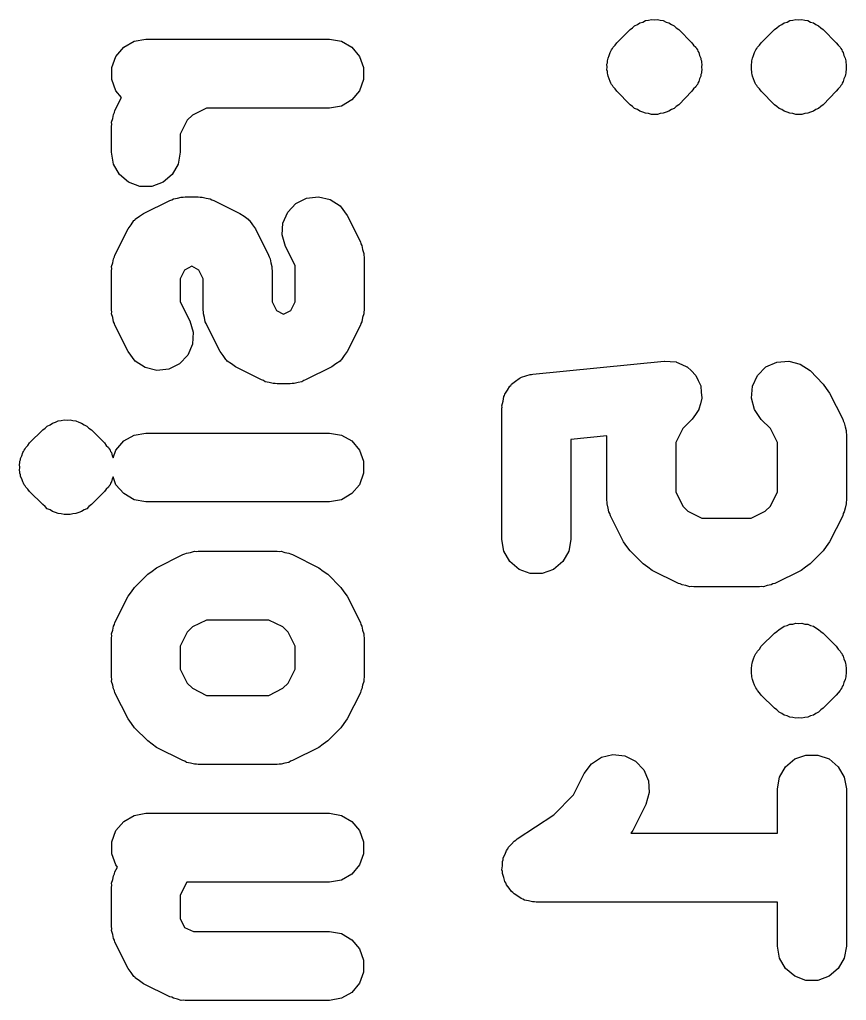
# Model space of a CAD drawing. Extents: x 91.3 to 189.8, y -113.5 to -60.4.
# Drawn here: x 92.832 to 95.232, y -111.564 to -108.717 of the extents above; entities that cross this region are included whole.
import ezdxf

# ---------------------------------------------------------------- set-up
doc = ezdxf.new("R2010")
doc.units = 0
doc.header["$MEASUREMENT"] = 0
doc.layers.add('BLACK', color=7, linetype='CONTINUOUS')

msp = doc.modelspace()

# ---------------------------------------------------------------- linework, layer by layer
at = {"layer": 'Black'}
for p, q in [((94.6253, -108.731), (94.6325, -108.726)), ((94.6325, -108.726), (94.6409, -108.724)), ((94.6409, -108.724), (94.6489, -108.72)), ((94.6489, -108.72), (94.6576, -108.719)), ((94.6576, -108.719), (94.666, -108.717)), ((94.666, -108.717), (94.6748, -108.718)), ((94.6748, -108.718), (94.6835, -108.717)), ((94.6835, -108.717), (94.6919, -108.719)), ((94.6919, -108.719), (94.7006, -108.72)), ((94.7006, -108.72), (94.7086, -108.724)), ((94.7086, -108.724), (94.717, -108.726)), ((94.717, -108.726), (94.7242, -108.731)), ((95.0444, -108.731), (95.0515, -108.726)), ((95.0515, -108.726), (95.06, -108.724)), ((95.06, -108.724), (95.0679, -108.72)), ((95.0679, -108.72), (95.0766, -108.719)), ((95.0766, -108.719), (95.0851, -108.717)), ((95.0851, -108.717), (95.0938, -108.718)), ((95.0938, -108.718), (95.1025, -108.717)), ((95.1025, -108.717), (95.111, -108.719)), ((95.111, -108.719), (95.1197, -108.72)), ((95.1197, -108.72), (95.1276, -108.724)), ((95.1276, -108.724), (95.1361, -108.726)), ((95.1361, -108.726), (95.1432, -108.731)), ((94.566, -108.784), (94.6041, -108.746)), ((94.6041, -108.746), (94.6112, -108.741)), ((94.6112, -108.741), (94.6174, -108.735)), ((94.6174, -108.735), (94.6253, -108.731)), ((94.7242, -108.731), (94.7321, -108.735)), ((94.7321, -108.735), (94.7383, -108.741)), ((94.7383, -108.741), (94.7455, -108.746)), ((94.7455, -108.746), (94.7836, -108.784)), ((94.985, -108.784), (95.0231, -108.746)), ((95.0231, -108.746), (95.0303, -108.741)), ((95.0303, -108.741), (95.0365, -108.735)), ((95.0365, -108.735), (95.0444, -108.731)), ((95.1432, -108.731), (95.1512, -108.735)), ((95.1512, -108.735), (95.1574, -108.741)), ((95.1574, -108.741), (95.1645, -108.746)), ((95.1645, -108.746), (95.2026, -108.784)), ((93.1343, -108.797), (93.1644, -108.78)), ((93.1644, -108.78), (93.1986, -108.774)), ((93.1986, -108.774), (93.7319, -108.774)), ((93.7319, -108.774), (93.7661, -108.78)), ((93.7661, -108.78), (93.7962, -108.797)), ((93.112, -108.824), (93.1343, -108.797)), ((93.7962, -108.797), (93.8185, -108.824)), ((94.5438, -108.821), (94.546, -108.812)), ((94.546, -108.812), (94.5486, -108.809)), ((94.5486, -108.809), (94.5501, -108.805)), ((94.5501, -108.805), (94.5529, -108.801)), ((94.5529, -108.801), (94.5548, -108.797)), ((94.5548, -108.797), (94.5609, -108.791)), ((94.5609, -108.791), (94.566, -108.784)), ((94.7836, -108.784), (94.7886, -108.791)), ((94.7886, -108.791), (94.7948, -108.797)), ((94.7948, -108.797), (94.7966, -108.801)), ((94.7966, -108.801), (94.7995, -108.805)), ((94.7995, -108.805), (94.801, -108.809)), ((94.801, -108.809), (94.8035, -108.812)), ((94.8035, -108.812), (94.8057, -108.821)), ((94.9628, -108.821), (94.9651, -108.812)), ((94.9651, -108.812), (94.9676, -108.809)), ((94.9676, -108.809), (94.9691, -108.805)), ((94.9691, -108.805), (94.9719, -108.801)), ((94.9719, -108.801), (94.9738, -108.797)), ((94.9738, -108.797), (94.98, -108.791)), ((94.98, -108.791), (94.985, -108.784)), ((95.2026, -108.784), (95.2076, -108.791)), ((95.2076, -108.791), (95.2138, -108.797)), ((95.2138, -108.797), (95.2157, -108.801)), ((95.2157, -108.801), (95.2185, -108.805)), ((95.2185, -108.805), (95.22, -108.809)), ((95.22, -108.809), (95.2225, -108.812)), ((95.2225, -108.812), (95.2248, -108.821)), ((93.1001, -108.856), (93.112, -108.824)), ((93.8185, -108.824), (93.8304, -108.856)), ((94.5382, -108.837), (94.5397, -108.833)), ((94.5382, -108.842), (94.5382, -108.837)), ((94.5397, -108.833), (94.5401, -108.829)), ((94.5401, -108.829), (94.5438, -108.821)), ((94.8057, -108.821), (94.8094, -108.829)), ((94.8094, -108.829), (94.8098, -108.833)), ((94.8098, -108.833), (94.8113, -108.837)), ((94.8113, -108.837), (94.8113, -108.842)), ((94.9572, -108.837), (94.9587, -108.833)), ((94.9572, -108.842), (94.9572, -108.837)), ((94.9587, -108.833), (94.9591, -108.829)), ((94.9591, -108.829), (94.9628, -108.821)), ((95.2248, -108.821), (95.2285, -108.829)), ((95.2285, -108.829), (95.2289, -108.833)), ((95.2289, -108.833), (95.2304, -108.837)), ((95.2304, -108.837), (95.2304, -108.842)), ((93.1001, -108.891), (93.1001, -108.856)), ((93.8304, -108.856), (93.8304, -108.891)), ((94.537, -108.846), (94.5382, -108.842)), ((94.5378, -108.855), (94.537, -108.846)), ((94.537, -108.863), (94.5378, -108.855)), ((94.5382, -108.868), (94.537, -108.863)), ((94.5382, -108.872), (94.5382, -108.868)), ((94.8113, -108.842), (94.8125, -108.846)), ((94.8125, -108.863), (94.8113, -108.868)), ((94.8113, -108.868), (94.8113, -108.872)), ((94.8125, -108.846), (94.8117, -108.855)), ((94.8117, -108.855), (94.8125, -108.863)), ((94.9561, -108.846), (94.9572, -108.842)), ((94.9569, -108.855), (94.9561, -108.846)), ((94.9561, -108.863), (94.9569, -108.855)), ((94.9572, -108.868), (94.9561, -108.863)), ((94.9572, -108.872), (94.9572, -108.868)), ((95.2304, -108.842), (95.2315, -108.846)), ((95.2315, -108.863), (95.2304, -108.868)), ((95.2304, -108.868), (95.2304, -108.872)), ((95.2315, -108.846), (95.2308, -108.855)), ((95.2308, -108.855), (95.2315, -108.863)), ((93.112, -108.924), (93.1001, -108.891)), ((93.8304, -108.891), (93.8185, -108.924)), ((94.5397, -108.876), (94.5382, -108.872)), ((94.5401, -108.881), (94.5397, -108.876)), ((94.5438, -108.889), (94.5401, -108.881)), ((94.546, -108.897), (94.5438, -108.889)), ((94.5486, -108.901), (94.546, -108.897)), ((94.8035, -108.897), (94.801, -108.901)), ((94.8057, -108.889), (94.8035, -108.897)), ((94.8094, -108.881), (94.8057, -108.889)), ((94.8098, -108.876), (94.8094, -108.881)), ((94.8113, -108.872), (94.8098, -108.876)), ((94.9587, -108.876), (94.9572, -108.872)), ((94.9591, -108.881), (94.9587, -108.876)), ((94.9628, -108.889), (94.9591, -108.881)), ((94.9651, -108.897), (94.9628, -108.889)), ((94.9676, -108.901), (94.9651, -108.897)), ((95.2225, -108.897), (95.22, -108.901)), ((95.2248, -108.889), (95.2225, -108.897)), ((95.2285, -108.881), (95.2248, -108.889)), ((95.2289, -108.876), (95.2285, -108.881)), ((95.2304, -108.872), (95.2289, -108.876)), ((93.1283, -108.943), (93.112, -108.924)), ((93.8185, -108.924), (93.7962, -108.95)), ((94.5501, -108.905), (94.5486, -108.901)), ((94.5529, -108.908), (94.5501, -108.905)), ((94.5548, -108.912), (94.5529, -108.908)), ((94.5609, -108.918), (94.5548, -108.912)), ((94.566, -108.925), (94.5609, -108.918)), ((94.6041, -108.964), (94.566, -108.925)), ((94.7836, -108.925), (94.7455, -108.964)), ((94.7886, -108.918), (94.7836, -108.925)), ((94.7948, -108.912), (94.7886, -108.918)), ((94.7966, -108.908), (94.7948, -108.912)), ((94.7995, -108.905), (94.7966, -108.908)), ((94.801, -108.901), (94.7995, -108.905)), ((94.9691, -108.905), (94.9676, -108.901)), ((94.9719, -108.908), (94.9691, -108.905)), ((94.9738, -108.912), (94.9719, -108.908)), ((94.98, -108.918), (94.9738, -108.912)), ((94.985, -108.925), (94.98, -108.918)), ((95.0231, -108.964), (94.985, -108.925)), ((95.2026, -108.925), (95.1645, -108.964)), ((95.2076, -108.918), (95.2026, -108.925)), ((95.2138, -108.912), (95.2076, -108.918)), ((95.2157, -108.908), (95.2138, -108.912)), ((95.2185, -108.905), (95.2157, -108.908)), ((95.22, -108.901), (95.2185, -108.905)), ((93.1091, -108.981), (93.1283, -108.943)), ((93.7962, -108.95), (93.7661, -108.968)), ((93.1075, -108.987), (93.1091, -108.981)), ((93.3746, -108.974), (93.334, -108.994)), ((93.7319, -108.974), (93.3746, -108.974)), ((93.7661, -108.968), (93.7319, -108.974)), ((94.6112, -108.969), (94.6041, -108.964)), ((94.6174, -108.975), (94.6112, -108.969)), ((94.6253, -108.978), (94.6174, -108.975)), ((94.6325, -108.983), (94.6253, -108.978)), ((94.6409, -108.986), (94.6325, -108.983)), ((94.717, -108.983), (94.7086, -108.986)), ((94.7242, -108.978), (94.717, -108.983)), ((94.7321, -108.975), (94.7242, -108.978)), ((94.7383, -108.969), (94.7321, -108.975)), ((94.7455, -108.964), (94.7383, -108.969)), ((95.0303, -108.969), (95.0231, -108.964)), ((95.0365, -108.975), (95.0303, -108.969)), ((95.0444, -108.978), (95.0365, -108.975)), ((95.0515, -108.983), (95.0444, -108.978)), ((95.06, -108.986), (95.0515, -108.983)), ((95.1361, -108.983), (95.1276, -108.986)), ((95.1432, -108.978), (95.1361, -108.983)), ((95.1512, -108.975), (95.1432, -108.978)), ((95.1574, -108.969), (95.1512, -108.975)), ((95.1645, -108.964), (95.1574, -108.969)), ((93.0992, -109.015), (93.1026, -109.004)), ((93.1026, -109.004), (93.1046, -108.992)), ((93.1046, -108.992), (93.1075, -108.987)), ((93.3189, -109.009), (93.2986, -109.05)), ((93.334, -108.994), (93.3189, -109.009)), ((94.6489, -108.989), (94.6409, -108.986)), ((94.6576, -108.99), (94.6489, -108.989)), ((94.666, -108.992), (94.6576, -108.99)), ((94.6748, -108.992), (94.666, -108.992)), ((94.6835, -108.992), (94.6748, -108.992)), ((94.6919, -108.99), (94.6835, -108.992)), ((94.7006, -108.989), (94.6919, -108.99)), ((94.7086, -108.986), (94.7006, -108.989)), ((95.0679, -108.989), (95.06, -108.986)), ((95.0766, -108.99), (95.0679, -108.989)), ((95.0851, -108.992), (95.0766, -108.99)), ((95.0938, -108.992), (95.0851, -108.992)), ((95.1025, -108.992), (95.0938, -108.992)), ((95.111, -108.99), (95.1025, -108.992)), ((95.1197, -108.989), (95.111, -108.99)), ((95.1276, -108.986), (95.1197, -108.989)), ((93.0986, -109.026), (93.0996, -109.021)), ((93.0986, -109.102), (93.0986, -109.026)), ((93.0996, -109.021), (93.0992, -109.015)), ((93.2986, -109.05), (93.2986, -109.102)), ((93.1046, -109.137), (93.0986, -109.102)), ((93.2986, -109.102), (93.2925, -109.137)), ((93.122, -109.167), (93.1046, -109.137)), ((93.2925, -109.137), (93.2752, -109.167)), ((93.1486, -109.189), (93.122, -109.167)), ((93.2752, -109.167), (93.2486, -109.189)), ((93.1812, -109.201), (93.1486, -109.189)), ((93.2159, -109.201), (93.1812, -109.201)), ((93.2486, -109.189), (93.2159, -109.201)), ((93.2737, -109.24), (93.2787, -109.237)), ((93.2787, -109.237), (93.2902, -109.235)), ((93.2902, -109.235), (93.3014, -109.232)), ((93.3014, -109.232), (93.3072, -109.232)), ((93.3072, -109.232), (93.3129, -109.231)), ((93.3129, -109.231), (93.351, -109.231)), ((93.351, -109.231), (93.3566, -109.232)), ((93.3566, -109.232), (93.3624, -109.232)), ((93.3624, -109.232), (93.3736, -109.235)), ((93.3736, -109.235), (93.3852, -109.237)), ((93.3852, -109.237), (93.3901, -109.24)), ((93.6342, -109.251), (93.6653, -109.235)), ((93.6653, -109.235), (93.6998, -109.231)), ((93.6998, -109.231), (93.7336, -109.239)), ((93.7336, -109.239), (93.7626, -109.258)), ((93.1919, -109.28), (93.2681, -109.242)), ((93.2681, -109.242), (93.2737, -109.24)), ((93.3901, -109.24), (93.3957, -109.242)), ((93.3957, -109.242), (93.4719, -109.28)), ((93.6104, -109.276), (93.6342, -109.251)), ((93.7626, -109.258), (93.7833, -109.286)), ((93.1663, -109.299), (93.1679, -109.296)), ((93.1679, -109.296), (93.1802, -109.288)), ((93.1802, -109.288), (93.1919, -109.28)), ((93.4719, -109.28), (93.4837, -109.288)), ((93.4837, -109.288), (93.4959, -109.296)), ((93.4959, -109.296), (93.4975, -109.299)), ((93.5965, -109.308), (93.6104, -109.276)), ((93.7833, -109.286), (93.8213, -109.362)), ((93.1091, -109.401), (93.1472, -109.324)), ((93.1472, -109.324), (93.156, -109.313)), ((93.156, -109.313), (93.1641, -109.3)), ((93.1641, -109.3), (93.1663, -109.299)), ((93.4975, -109.299), (93.4998, -109.3)), ((93.4998, -109.3), (93.5078, -109.313)), ((93.5078, -109.313), (93.5166, -109.324)), ((93.5166, -109.324), (93.5547, -109.401)), ((93.5945, -109.342), (93.5965, -109.308)), ((93.6044, -109.376), (93.5945, -109.342)), ((93.6319, -109.431), (93.6044, -109.376)), ((93.8213, -109.362), (93.823, -109.368)), ((93.823, -109.368), (93.8259, -109.373)), ((93.8259, -109.373), (93.8279, -109.384)), ((93.1046, -109.411), (93.1075, -109.406)), ((93.1075, -109.406), (93.1091, -109.401)), ((93.5547, -109.401), (93.5563, -109.406)), ((93.5563, -109.406), (93.5592, -109.411)), ((93.8279, -109.384), (93.8312, -109.396)), ((93.8312, -109.396), (93.8309, -109.401)), ((93.8309, -109.401), (93.8319, -109.407)), ((93.8319, -109.407), (93.8319, -109.56)), ((93.0992, -109.434), (93.1026, -109.423)), ((93.0996, -109.44), (93.0992, -109.434)), ((93.1026, -109.423), (93.1046, -109.411)), ((93.3319, -109.433), (93.3112, -109.444)), ((93.3526, -109.444), (93.3319, -109.433)), ((93.5592, -109.411), (93.5612, -109.423)), ((93.5612, -109.423), (93.5646, -109.434)), ((93.5646, -109.434), (93.5642, -109.44)), ((93.6319, -109.536), (93.6319, -109.431)), ((93.0986, -109.445), (93.0996, -109.44)), ((93.0986, -109.56), (93.0986, -109.445)), ((93.3112, -109.444), (93.2986, -109.469)), ((93.3652, -109.469), (93.3526, -109.444)), ((93.5642, -109.44), (93.5652, -109.445)), ((93.5652, -109.445), (93.5652, -109.536)), ((93.2986, -109.469), (93.2986, -109.536)), ((93.3652, -109.56), (93.3652, -109.469)), ((93.2986, -109.536), (93.3261, -109.591)), ((93.5652, -109.536), (93.5779, -109.561)), ((93.6193, -109.561), (93.6319, -109.536)), ((93.0996, -109.565), (93.0986, -109.56)), ((93.0992, -109.571), (93.0996, -109.565)), ((93.1026, -109.582), (93.0992, -109.571)), ((93.3662, -109.565), (93.3652, -109.56)), ((93.3659, -109.571), (93.3662, -109.565)), ((93.3692, -109.582), (93.3659, -109.571)), ((93.5779, -109.561), (93.5986, -109.572)), ((93.5986, -109.572), (93.6193, -109.561)), ((93.8312, -109.571), (93.8279, -109.582)), ((93.8319, -109.56), (93.8309, -109.565)), ((93.8309, -109.565), (93.8312, -109.571)), ((93.1046, -109.594), (93.1026, -109.582)), ((93.1075, -109.599), (93.1046, -109.594)), ((93.1091, -109.604), (93.1075, -109.599)), ((93.1472, -109.68), (93.1091, -109.604)), ((93.3261, -109.591), (93.336, -109.624)), ((93.3713, -109.594), (93.3692, -109.582)), ((93.3742, -109.599), (93.3713, -109.594)), ((93.3758, -109.604), (93.3742, -109.599)), ((93.4139, -109.68), (93.3758, -109.604)), ((93.8213, -109.604), (93.7833, -109.68)), ((93.823, -109.599), (93.8213, -109.604)), ((93.8259, -109.594), (93.823, -109.599)), ((93.8279, -109.582), (93.8259, -109.594)), ((93.336, -109.624), (93.3339, -109.659)), ((93.3339, -109.659), (93.3201, -109.691)), ((93.1679, -109.708), (93.1472, -109.68)), ((93.3201, -109.691), (93.2962, -109.716)), ((93.4226, -109.692), (93.4139, -109.68)), ((93.4307, -109.704), (93.4226, -109.692)), ((93.7745, -109.692), (93.7664, -109.704)), ((93.7833, -109.68), (93.7745, -109.692)), ((93.1969, -109.727), (93.1679, -109.708)), ((93.2962, -109.716), (93.2652, -109.732)), ((93.4329, -109.706), (93.4307, -109.704)), ((93.4346, -109.708), (93.4329, -109.706)), ((93.4468, -109.716), (93.4346, -109.708)), ((93.4586, -109.725), (93.4468, -109.716)), ((93.7503, -109.716), (93.7385, -109.725)), ((93.7626, -109.708), (93.7503, -109.716)), ((93.7642, -109.706), (93.7626, -109.708)), ((93.7664, -109.704), (93.7642, -109.706)), ((94.322, -109.746), (94.7029, -109.708)), ((94.7029, -109.708), (94.7035, -109.708)), ((94.7035, -109.708), (94.7041, -109.708)), ((94.7041, -109.708), (94.7208, -109.709)), ((94.7208, -109.709), (94.7375, -109.71)), ((94.7375, -109.71), (94.7381, -109.71)), ((94.7381, -109.71), (94.7387, -109.711)), ((94.7387, -109.711), (94.7539, -109.718)), ((94.7539, -109.718), (94.7692, -109.725)), ((94.9984, -109.725), (95.0298, -109.711)), ((95.0298, -109.711), (95.0644, -109.708)), ((95.0644, -109.708), (95.098, -109.717)), ((95.098, -109.717), (95.1264, -109.736)), ((93.2307, -109.736), (93.1969, -109.727)), ((93.2652, -109.732), (93.2307, -109.736)), ((93.5348, -109.763), (93.4586, -109.725)), ((93.7385, -109.725), (93.6623, -109.763)), ((94.2885, -109.755), (94.3017, -109.751)), ((94.3017, -109.751), (94.3145, -109.747)), ((94.3145, -109.747), (94.3183, -109.747)), ((94.3183, -109.747), (94.322, -109.746)), ((94.7692, -109.725), (94.7696, -109.725)), ((94.7696, -109.725), (94.7702, -109.725)), ((94.7702, -109.725), (94.782, -109.737)), ((94.782, -109.737), (94.7941, -109.749)), ((94.7941, -109.749), (94.7943, -109.749)), ((94.7943, -109.749), (94.7948, -109.75)), ((94.7948, -109.75), (94.8018, -109.765)), ((94.9591, -109.781), (94.9738, -109.75)), ((94.9738, -109.75), (94.9984, -109.725)), ((95.1264, -109.736), (95.1645, -109.775)), ((93.5403, -109.765), (93.5348, -109.763)), ((93.5453, -109.768), (93.5403, -109.765)), ((93.5569, -109.77), (93.5453, -109.768)), ((93.5681, -109.773), (93.5569, -109.77)), ((93.5738, -109.773), (93.5681, -109.773)), ((93.5795, -109.774), (93.5738, -109.773)), ((93.6176, -109.774), (93.5795, -109.774)), ((93.6233, -109.773), (93.6176, -109.774)), ((93.6291, -109.773), (93.6233, -109.773)), ((93.6403, -109.77), (93.6291, -109.773)), ((93.6518, -109.768), (93.6403, -109.77)), ((93.6568, -109.765), (93.6518, -109.768)), ((93.6623, -109.763), (93.6568, -109.765)), ((94.2553, -109.781), (94.2582, -109.779)), ((94.2582, -109.779), (94.2603, -109.775)), ((94.2603, -109.775), (94.2714, -109.767)), ((94.2714, -109.767), (94.2819, -109.759)), ((94.2819, -109.759), (94.2855, -109.757)), ((94.2855, -109.757), (94.2885, -109.755)), ((94.8018, -109.765), (94.8091, -109.78)), ((94.8091, -109.78), (94.8092, -109.781)), ((95.1645, -109.775), (95.1737, -109.788)), ((94.2379, -109.811), (94.2398, -109.808)), ((94.2398, -109.808), (94.2408, -109.804)), ((94.2408, -109.804), (94.2485, -109.793)), ((94.2485, -109.793), (94.2553, -109.781)), ((94.8092, -109.781), (94.8094, -109.781)), ((94.8094, -109.781), (94.8109, -109.798)), ((94.8109, -109.798), (94.8126, -109.815)), ((94.9561, -109.816), (94.9591, -109.781)), ((95.1737, -109.788), (95.1833, -109.801)), ((95.1833, -109.801), (95.2213, -109.877)), ((94.2322, -109.838), (94.2356, -109.825)), ((94.2356, -109.825), (94.2379, -109.811)), ((94.8082, -109.832), (94.804, -109.848)), ((94.8125, -109.816), (94.8082, -109.832)), ((94.8126, -109.815), (94.8124, -109.815)), ((94.8124, -109.815), (94.8125, -109.816)), ((94.9651, -109.849), (94.9561, -109.816)), ((94.2319, -109.845), (94.2326, -109.842)), ((94.2319, -110.226), (94.2319, -109.845)), ((94.2326, -109.842), (94.2322, -109.838)), ((94.7939, -109.863), (94.7844, -109.877)), ((94.8035, -109.849), (94.7939, -109.863)), ((94.8036, -109.849), (94.8035, -109.849)), ((94.804, -109.848), (94.8036, -109.849)), ((94.985, -109.878), (94.9651, -109.849)), ((92.9126, -109.897), (92.9206, -109.893)), ((92.9206, -109.893), (92.9277, -109.888)), ((92.9277, -109.888), (92.9362, -109.886)), ((92.9362, -109.886), (92.9441, -109.882)), ((92.9441, -109.882), (92.9528, -109.881)), ((92.9528, -109.881), (92.9613, -109.879)), ((92.9613, -109.879), (92.97, -109.88)), ((92.97, -109.88), (92.9787, -109.879)), ((92.9787, -109.879), (92.9872, -109.881)), ((92.9872, -109.881), (92.9959, -109.882)), ((92.9959, -109.882), (93.0038, -109.886)), ((93.0038, -109.886), (93.0123, -109.888)), ((93.0123, -109.888), (93.0194, -109.893)), ((93.0194, -109.893), (93.0274, -109.897)), ((94.7836, -109.878), (94.7569, -109.904)), ((94.7839, -109.877), (94.7836, -109.878)), ((94.7844, -109.877), (94.7839, -109.877)), ((95.0116, -109.904), (94.985, -109.878)), ((95.2213, -109.877), (95.223, -109.882)), ((95.223, -109.882), (95.2259, -109.887)), ((95.2259, -109.887), (95.2279, -109.899)), ((92.8612, -109.946), (92.8993, -109.908)), ((92.8993, -109.908), (92.9065, -109.903)), ((92.9065, -109.903), (92.9126, -109.897)), ((93.0274, -109.897), (93.0335, -109.903)), ((93.0335, -109.903), (93.0407, -109.908)), ((93.0407, -109.908), (93.0788, -109.946)), ((93.1644, -109.923), (93.1986, -109.917)), ((93.1986, -109.917), (93.7319, -109.917)), ((93.7319, -109.917), (93.7661, -109.923)), ((94.7569, -109.904), (94.7367, -109.945)), ((95.0319, -109.945), (95.0116, -109.904)), ((95.2279, -109.899), (95.2312, -109.91)), ((95.2312, -109.91), (95.2309, -109.916)), ((95.2309, -109.916), (95.2319, -109.921)), ((95.2319, -109.921), (95.2319, -110.112)), ((92.8562, -109.953), (92.8612, -109.946)), ((93.0788, -109.946), (93.0838, -109.953)), ((93.112, -109.967), (93.1343, -109.94)), ((93.1343, -109.94), (93.1644, -109.923)), ((93.7661, -109.923), (93.7962, -109.94)), ((93.7962, -109.94), (93.8185, -109.967)), ((94.5367, -109.925), (94.4319, -109.936)), ((94.4319, -109.936), (94.4319, -110.226)), ((94.5367, -110.112), (94.5367, -109.925)), ((94.7367, -109.945), (94.7367, -110.088)), ((95.0319, -110.088), (95.0319, -109.945)), ((92.839, -109.983), (92.8413, -109.974)), ((92.8413, -109.974), (92.8438, -109.971)), ((92.8438, -109.971), (92.8453, -109.967)), ((92.8453, -109.967), (92.8481, -109.963)), ((92.8481, -109.963), (92.85, -109.959)), ((92.85, -109.959), (92.8562, -109.953)), ((93.0838, -109.953), (93.09, -109.959)), ((93.09, -109.959), (93.0919, -109.963)), ((93.0919, -109.963), (93.0947, -109.967)), ((93.0947, -109.967), (93.0962, -109.971)), ((93.0962, -109.971), (93.0987, -109.974)), ((93.0987, -109.974), (93.101, -109.983)), ((93.1038, -109.989), (93.112, -109.967)), ((93.8185, -109.967), (93.8304, -109.999)), ((92.8323, -110.008), (92.8334, -110.004)), ((92.833, -110.017), (92.8323, -110.008)), ((92.8334, -109.999), (92.8349, -109.995)), ((92.8334, -110.004), (92.8334, -109.999)), ((92.8349, -109.995), (92.8353, -109.991)), ((92.8353, -109.991), (92.839, -109.983)), ((93.101, -109.983), (93.1038, -109.989)), ((93.8304, -109.999), (93.8304, -110.034)), ((92.8323, -110.025), (92.833, -110.017)), ((92.8334, -110.03), (92.8323, -110.025)), ((92.8334, -110.034), (92.8334, -110.03)), ((92.8349, -110.038), (92.8334, -110.034)), ((93.8304, -110.034), (93.8185, -110.067)), ((92.8353, -110.043), (92.8349, -110.038)), ((92.839, -110.05), (92.8353, -110.043)), ((92.8413, -110.059), (92.839, -110.05)), ((92.8438, -110.063), (92.8413, -110.059)), ((92.8453, -110.067), (92.8438, -110.063)), ((93.0962, -110.063), (93.0947, -110.067)), ((93.0987, -110.059), (93.0962, -110.063)), ((93.101, -110.05), (93.0987, -110.059)), ((93.1038, -110.044), (93.101, -110.05)), ((93.112, -110.067), (93.1038, -110.044)), ((92.8481, -110.07), (92.8453, -110.067)), ((92.85, -110.074), (92.8481, -110.07)), ((92.8562, -110.08), (92.85, -110.074)), ((92.8612, -110.087), (92.8562, -110.08)), ((92.8993, -110.125), (92.8612, -110.087)), ((93.0788, -110.087), (93.0407, -110.125)), ((93.0838, -110.08), (93.0788, -110.087)), ((93.09, -110.074), (93.0838, -110.08)), ((93.0919, -110.07), (93.09, -110.074)), ((93.0947, -110.067), (93.0919, -110.07)), ((93.1343, -110.093), (93.112, -110.067)), ((93.1644, -110.111), (93.1343, -110.093)), ((93.7962, -110.093), (93.7661, -110.111)), ((93.8185, -110.067), (93.7962, -110.093)), ((94.7367, -110.088), (94.7569, -110.129)), ((95.0116, -110.129), (95.0319, -110.088)), ((93.1986, -110.117), (93.1644, -110.111)), ((93.7319, -110.117), (93.1986, -110.117)), ((93.7661, -110.111), (93.7319, -110.117)), ((94.5377, -110.118), (94.5367, -110.112)), ((94.5373, -110.123), (94.5377, -110.118)), ((95.2319, -110.112), (95.2309, -110.118)), ((95.2309, -110.118), (95.2312, -110.123)), ((92.9065, -110.13), (92.8993, -110.125)), ((92.9126, -110.137), (92.9065, -110.13)), ((92.9206, -110.14), (92.9126, -110.137)), ((92.9277, -110.145), (92.9206, -110.14)), ((92.9362, -110.148), (92.9277, -110.145)), ((92.9441, -110.151), (92.9362, -110.148)), ((93.0038, -110.148), (92.9959, -110.151)), ((93.0123, -110.145), (93.0038, -110.148)), ((93.0194, -110.14), (93.0123, -110.145)), ((93.0274, -110.137), (93.0194, -110.14)), ((93.0335, -110.13), (93.0274, -110.137)), ((93.0407, -110.125), (93.0335, -110.13)), ((94.5407, -110.135), (94.5373, -110.123)), ((94.5427, -110.146), (94.5407, -110.135)), ((94.5456, -110.151), (94.5427, -110.146)), ((94.7569, -110.129), (94.7721, -110.144)), ((94.7721, -110.144), (94.8127, -110.164)), ((94.9559, -110.164), (94.9965, -110.144)), ((94.9965, -110.144), (95.0116, -110.129)), ((95.2259, -110.146), (95.223, -110.151)), ((95.2279, -110.135), (95.2259, -110.146)), ((95.2312, -110.123), (95.2279, -110.135)), ((92.9528, -110.152), (92.9441, -110.151)), ((92.9613, -110.154), (92.9528, -110.152)), ((92.97, -110.154), (92.9613, -110.154)), ((92.9787, -110.154), (92.97, -110.154)), ((92.9872, -110.152), (92.9787, -110.154)), ((92.9959, -110.151), (92.9872, -110.152)), ((94.5472, -110.157), (94.5456, -110.151)), ((94.5853, -110.233), (94.5472, -110.157)), ((94.8127, -110.164), (94.9559, -110.164)), ((95.2213, -110.157), (95.1833, -110.233)), ((95.223, -110.151), (95.2213, -110.157)), ((94.2379, -110.26), (94.2319, -110.226)), ((94.4319, -110.226), (94.4259, -110.26)), ((94.5949, -110.246), (94.5853, -110.233)), ((95.1833, -110.233), (95.1737, -110.246)), ((93.3167, -110.266), (93.3283, -110.264)), ((93.3283, -110.264), (93.3395, -110.26)), ((93.3395, -110.26), (93.3453, -110.261)), ((93.3453, -110.261), (93.351, -110.26)), ((93.351, -110.26), (93.5795, -110.26)), ((93.5795, -110.26), (93.5852, -110.261)), ((93.5852, -110.261), (93.591, -110.26)), ((93.591, -110.26), (93.6022, -110.264)), ((93.6022, -110.264), (93.6137, -110.266)), ((94.2553, -110.29), (94.2379, -110.26)), ((94.4259, -110.26), (94.4085, -110.29)), ((94.6041, -110.259), (94.5949, -110.246)), ((94.6421, -110.297), (94.6041, -110.259)), ((95.1645, -110.259), (95.1264, -110.297)), ((95.1737, -110.246), (95.1645, -110.259)), ((93.23, -110.308), (93.3062, -110.27)), ((93.3062, -110.27), (93.3118, -110.268)), ((93.3118, -110.268), (93.3167, -110.266)), ((93.6137, -110.266), (93.6187, -110.268)), ((93.6187, -110.268), (93.6242, -110.27)), ((93.6242, -110.27), (93.7004, -110.308)), ((94.2819, -110.313), (94.2553, -110.29)), ((94.4085, -110.29), (94.3819, -110.313)), ((93.2041, -110.327), (93.2172, -110.318)), ((93.2172, -110.318), (93.23, -110.308)), ((93.7004, -110.308), (93.7133, -110.318)), ((93.7133, -110.318), (93.7264, -110.327)), ((94.3145, -110.325), (94.2819, -110.313)), ((94.3819, -110.313), (94.3493, -110.325)), ((94.6553, -110.306), (94.6421, -110.297)), ((94.6681, -110.316), (94.6553, -110.306)), ((94.7443, -110.354), (94.6681, -110.316)), ((95.1004, -110.316), (95.0242, -110.354)), ((95.1133, -110.306), (95.1004, -110.316)), ((95.1264, -110.297), (95.1133, -110.306)), ((93.166, -110.365), (93.2041, -110.327)), ((93.7264, -110.327), (93.7645, -110.365)), ((94.3493, -110.325), (94.3145, -110.325)), ((93.1472, -110.391), (93.1568, -110.378)), ((93.1568, -110.378), (93.166, -110.365)), ((93.7645, -110.365), (93.7737, -110.378)), ((93.7737, -110.378), (93.7833, -110.391)), ((94.7499, -110.355), (94.7443, -110.354)), ((94.7548, -110.358), (94.7499, -110.355)), ((94.7664, -110.36), (94.7548, -110.358)), ((94.7776, -110.364), (94.7664, -110.36)), ((94.7834, -110.363), (94.7776, -110.364)), ((94.789, -110.364), (94.7834, -110.363)), ((94.9795, -110.364), (94.789, -110.364)), ((94.9852, -110.363), (94.9795, -110.364)), ((94.991, -110.364), (94.9852, -110.363)), ((95.0022, -110.36), (94.991, -110.364)), ((95.0137, -110.358), (95.0022, -110.36)), ((95.0187, -110.355), (95.0137, -110.358)), ((95.0242, -110.354), (95.0187, -110.355)), ((93.1091, -110.467), (93.1472, -110.391)), ((93.7833, -110.391), (93.8213, -110.467)), ((93.3746, -110.46), (93.334, -110.48)), ((93.5559, -110.46), (93.3746, -110.46)), ((93.5965, -110.48), (93.5559, -110.46)), ((93.0992, -110.5), (93.1026, -110.489)), ((93.1026, -110.489), (93.1046, -110.478)), ((93.1046, -110.478), (93.1075, -110.473)), ((93.1075, -110.473), (93.1091, -110.467)), ((93.334, -110.48), (93.3189, -110.495)), ((93.6116, -110.495), (93.5965, -110.48)), ((93.8213, -110.467), (93.823, -110.473)), ((93.823, -110.473), (93.8259, -110.478)), ((93.8259, -110.478), (93.8279, -110.489)), ((93.8279, -110.489), (93.8312, -110.5)), ((95.0303, -110.493), (95.0365, -110.487)), ((95.0365, -110.487), (95.0444, -110.483)), ((95.0444, -110.483), (95.0515, -110.478)), ((95.0515, -110.478), (95.06, -110.476)), ((95.06, -110.476), (95.0679, -110.472)), ((95.0679, -110.472), (95.0766, -110.472)), ((95.0766, -110.472), (95.0851, -110.469)), ((95.0851, -110.469), (95.0938, -110.47)), ((95.0938, -110.47), (95.1025, -110.469)), ((95.1025, -110.469), (95.111, -110.472)), ((95.111, -110.472), (95.1197, -110.472)), ((95.1197, -110.472), (95.1276, -110.476)), ((95.1276, -110.476), (95.1361, -110.478)), ((95.1361, -110.478), (95.1432, -110.483)), ((95.1432, -110.483), (95.1512, -110.487)), ((95.1512, -110.487), (95.1574, -110.493)), ((93.0986, -110.512), (93.0996, -110.506)), ((93.0986, -110.626), (93.0986, -110.512)), ((93.0996, -110.506), (93.0992, -110.5)), ((93.3189, -110.495), (93.2986, -110.536)), ((93.6319, -110.536), (93.6116, -110.495)), ((93.8312, -110.5), (93.8309, -110.506)), ((93.8309, -110.506), (93.8319, -110.512)), ((93.8319, -110.512), (93.8319, -110.626)), ((94.985, -110.536), (95.0231, -110.498)), ((95.0231, -110.498), (95.0303, -110.493)), ((95.1574, -110.493), (95.1645, -110.498)), ((95.1645, -110.498), (95.2026, -110.536)), ((93.2986, -110.536), (93.2986, -110.603)), ((93.6319, -110.603), (93.6319, -110.536)), ((94.9738, -110.55), (94.98, -110.544)), ((94.98, -110.544), (94.985, -110.536)), ((95.2026, -110.536), (95.2076, -110.544)), ((95.2076, -110.544), (95.2138, -110.55)), ((94.9591, -110.581), (94.9628, -110.573)), ((94.9628, -110.573), (94.9651, -110.565)), ((94.9651, -110.565), (94.9676, -110.561)), ((94.9676, -110.561), (94.9691, -110.557)), ((94.9691, -110.557), (94.9719, -110.554)), ((94.9719, -110.554), (94.9738, -110.55)), ((95.2138, -110.55), (95.2157, -110.554)), ((95.2157, -110.554), (95.2185, -110.557)), ((95.2185, -110.557), (95.22, -110.561)), ((95.22, -110.561), (95.2225, -110.565)), ((95.2225, -110.565), (95.2248, -110.573)), ((95.2248, -110.573), (95.2285, -110.581)), ((93.2986, -110.603), (93.3189, -110.643)), ((93.6116, -110.643), (93.6319, -110.603)), ((94.9561, -110.598), (94.9572, -110.594)), ((94.9569, -110.607), (94.9561, -110.598)), ((94.9572, -110.59), (94.9587, -110.586)), ((94.9572, -110.594), (94.9572, -110.59)), ((94.9587, -110.586), (94.9591, -110.581)), ((95.2285, -110.581), (95.2289, -110.586)), ((95.2289, -110.586), (95.2304, -110.59)), ((95.2304, -110.59), (95.2304, -110.594)), ((95.2304, -110.594), (95.2315, -110.598)), ((95.2315, -110.598), (95.2308, -110.607)), ((93.0996, -110.632), (93.0986, -110.626)), ((93.0992, -110.638), (93.0996, -110.632)), ((93.8319, -110.626), (93.8309, -110.632)), ((93.8309, -110.632), (93.8312, -110.638)), ((94.9561, -110.616), (94.9569, -110.607)), ((94.9572, -110.62), (94.9561, -110.616)), ((94.9572, -110.625), (94.9572, -110.62)), ((94.9587, -110.629), (94.9572, -110.625)), ((94.9591, -110.633), (94.9587, -110.629)), ((94.9628, -110.641), (94.9591, -110.633)), ((95.2285, -110.633), (95.2248, -110.641)), ((95.2289, -110.629), (95.2285, -110.633)), ((95.2304, -110.625), (95.2289, -110.629)), ((95.2315, -110.616), (95.2304, -110.62)), ((95.2304, -110.62), (95.2304, -110.625)), ((95.2308, -110.607), (95.2315, -110.616)), ((93.1026, -110.649), (93.0992, -110.638)), ((93.1046, -110.66), (93.1026, -110.649)), ((93.1075, -110.665), (93.1046, -110.66)), ((93.3189, -110.643), (93.334, -110.658)), ((93.334, -110.658), (93.3746, -110.679)), ((93.5559, -110.679), (93.5965, -110.658)), ((93.5965, -110.658), (93.6116, -110.643)), ((93.8259, -110.66), (93.823, -110.665)), ((93.8279, -110.649), (93.8259, -110.66)), ((93.8312, -110.638), (93.8279, -110.649)), ((94.9651, -110.649), (94.9628, -110.641)), ((94.9676, -110.653), (94.9651, -110.649)), ((94.9691, -110.657), (94.9676, -110.653)), ((94.9719, -110.661), (94.9691, -110.657)), ((94.9738, -110.664), (94.9719, -110.661)), ((95.2157, -110.661), (95.2138, -110.664)), ((95.2185, -110.657), (95.2157, -110.661)), ((95.22, -110.653), (95.2185, -110.657)), ((95.2225, -110.649), (95.22, -110.653)), ((95.2248, -110.641), (95.2225, -110.649)), ((93.1091, -110.671), (93.1075, -110.665)), ((93.1472, -110.747), (93.1091, -110.671)), ((93.3746, -110.679), (93.5559, -110.679)), ((93.8213, -110.671), (93.7833, -110.747)), ((93.823, -110.665), (93.8213, -110.671)), ((94.98, -110.671), (94.9738, -110.664)), ((94.985, -110.678), (94.98, -110.671)), ((95.0231, -110.716), (94.985, -110.678)), ((95.2026, -110.678), (95.1645, -110.716)), ((95.2076, -110.671), (95.2026, -110.678)), ((95.2138, -110.664), (95.2076, -110.671)), ((95.0303, -110.721), (95.0231, -110.716)), ((95.1645, -110.716), (95.1574, -110.721)), ((93.1568, -110.76), (93.1472, -110.747)), ((93.7833, -110.747), (93.7737, -110.76)), ((95.0365, -110.727), (95.0303, -110.721)), ((95.0444, -110.731), (95.0365, -110.727)), ((95.0515, -110.736), (95.0444, -110.731)), ((95.06, -110.738), (95.0515, -110.736)), ((95.0679, -110.742), (95.06, -110.738)), ((95.0766, -110.743), (95.0679, -110.742)), ((95.0851, -110.745), (95.0766, -110.743)), ((95.0938, -110.744), (95.0851, -110.745)), ((95.1025, -110.745), (95.0938, -110.744)), ((95.111, -110.743), (95.1025, -110.745)), ((95.1197, -110.742), (95.111, -110.743)), ((95.1276, -110.738), (95.1197, -110.742)), ((95.1361, -110.736), (95.1276, -110.738)), ((95.1432, -110.731), (95.1361, -110.736)), ((95.1512, -110.727), (95.1432, -110.731)), ((95.1574, -110.721), (95.1512, -110.727)), ((93.166, -110.773), (93.1568, -110.76)), ((93.2041, -110.811), (93.166, -110.773)), ((93.7645, -110.773), (93.7264, -110.811)), ((93.7737, -110.76), (93.7645, -110.773)), ((93.2172, -110.82), (93.2041, -110.811)), ((93.23, -110.83), (93.2172, -110.82)), ((93.3062, -110.868), (93.23, -110.83)), ((93.7004, -110.83), (93.6242, -110.868)), ((93.7133, -110.82), (93.7004, -110.83)), ((93.7264, -110.811), (93.7133, -110.82)), ((94.4917, -110.877), (94.5207, -110.858)), ((94.5207, -110.858), (94.5545, -110.85)), ((94.5545, -110.85), (94.589, -110.854)), ((94.589, -110.854), (94.62, -110.87)), ((95.0819, -110.863), (95.1145, -110.852)), ((95.1145, -110.852), (95.1493, -110.852)), ((95.1493, -110.852), (95.1819, -110.863)), ((93.3118, -110.87), (93.3062, -110.868)), ((93.3167, -110.873), (93.3118, -110.87)), ((93.3283, -110.875), (93.3167, -110.873)), ((93.3395, -110.878), (93.3283, -110.875)), ((93.3453, -110.878), (93.3395, -110.878)), ((93.351, -110.879), (93.3453, -110.878)), ((93.5795, -110.879), (93.351, -110.879)), ((93.5852, -110.878), (93.5795, -110.879)), ((93.591, -110.878), (93.5852, -110.878)), ((93.6022, -110.875), (93.591, -110.878)), ((93.6137, -110.873), (93.6022, -110.875)), ((93.6187, -110.87), (93.6137, -110.873)), ((93.6242, -110.868), (93.6187, -110.87)), ((94.471, -110.905), (94.4917, -110.877)), ((94.62, -110.87), (94.6439, -110.895)), ((95.0379, -110.916), (95.0553, -110.886)), ((95.0553, -110.886), (95.0819, -110.863)), ((95.1819, -110.863), (95.2085, -110.886)), ((95.2085, -110.886), (95.2259, -110.916)), ((94.4402, -110.967), (94.471, -110.905)), ((94.6439, -110.895), (94.6577, -110.927)), ((95.0319, -110.95), (95.0379, -110.916)), ((95.2259, -110.916), (95.2319, -110.95)), ((94.6577, -110.927), (94.6598, -110.961)), ((94.3825, -111.025), (94.4402, -110.967)), ((94.6598, -110.961), (94.6499, -110.995)), ((95.0319, -111.079), (95.0319, -110.95)), ((95.2319, -110.95), (95.2319, -111.407)), ((94.6499, -110.995), (94.6118, -111.071)), ((93.1343, -111.045), (93.1644, -111.027)), ((93.1644, -111.027), (93.1986, -111.021)), ((93.1986, -111.021), (93.7319, -111.021)), ((93.7319, -111.021), (93.7661, -111.027)), ((93.7661, -111.027), (93.7962, -111.045)), ((94.2764, -111.095), (94.3825, -111.025)), ((93.112, -111.071), (93.1343, -111.045)), ((93.7962, -111.045), (93.8185, -111.071)), ((93.1001, -111.104), (93.112, -111.071)), ((93.8185, -111.071), (93.8304, -111.104)), ((94.6118, -111.071), (94.6061, -111.079)), ((94.6061, -111.079), (95.0319, -111.079)), ((93.1001, -111.139), (93.1001, -111.104)), ((93.8304, -111.104), (93.8304, -111.139)), ((94.2513, -111.119), (94.26, -111.111)), ((94.26, -111.111), (94.2676, -111.102)), ((94.2676, -111.102), (94.2724, -111.099)), ((94.2724, -111.099), (94.2764, -111.095)), ((93.112, -111.171), (93.1001, -111.139)), ((93.8304, -111.139), (93.8185, -111.171)), ((94.2359, -111.15), (94.2412, -111.14)), ((94.2412, -111.14), (94.2453, -111.129)), ((94.2453, -111.129), (94.2489, -111.124)), ((94.2489, -111.124), (94.2513, -111.119)), ((93.1163, -111.177), (93.112, -111.171)), ((93.8185, -111.171), (93.7962, -111.198)), ((94.2321, -111.185), (94.2334, -111.173)), ((94.2334, -111.161), (94.2353, -111.156)), ((94.2334, -111.173), (94.2334, -111.161)), ((94.2353, -111.156), (94.2359, -111.15)), ((93.1026, -111.213), (93.1046, -111.202)), ((93.1046, -111.202), (93.1075, -111.197)), ((93.1075, -111.197), (93.1091, -111.191)), ((93.1091, -111.191), (93.1163, -111.177)), ((93.7962, -111.198), (93.7661, -111.215)), ((94.2334, -111.19), (94.2321, -111.185)), ((94.2334, -111.196), (94.2334, -111.19)), ((94.2375, -111.207), (94.2334, -111.196)), ((93.0986, -111.236), (93.0996, -111.23)), ((93.0992, -111.224), (93.1026, -111.213)), ((93.0996, -111.23), (93.0992, -111.224)), ((93.3175, -111.221), (93.2986, -111.259)), ((93.7319, -111.221), (93.3175, -111.221)), ((93.7661, -111.215), (93.7319, -111.221)), ((94.2403, -111.219), (94.2375, -111.207)), ((94.2434, -111.223), (94.2403, -111.219)), ((94.2453, -111.229), (94.2434, -111.223)), ((94.253, -111.238), (94.2453, -111.229)), ((93.0986, -111.35), (93.0986, -111.236)), ((93.2986, -111.259), (93.2986, -111.326)), ((94.2596, -111.248), (94.253, -111.238)), ((94.2641, -111.251), (94.2596, -111.248)), ((94.2676, -111.255), (94.2641, -111.251)), ((94.278, -111.261), (94.2676, -111.255)), ((94.2876, -111.268), (94.278, -111.261)), ((94.2929, -111.27), (94.2876, -111.268)), ((94.2977, -111.273), (94.2929, -111.27)), ((94.3095, -111.275), (94.2977, -111.273)), ((94.3209, -111.278), (94.3095, -111.275)), ((94.3264, -111.278), (94.3209, -111.278)), ((94.3319, -111.279), (94.3264, -111.278)), ((95.0319, -111.279), (94.3319, -111.279)), ((95.0319, -111.407), (95.0319, -111.279)), ((93.2986, -111.326), (93.3112, -111.352)), ((93.0996, -111.356), (93.0986, -111.35)), ((93.0992, -111.361), (93.0996, -111.356)), ((93.1026, -111.373), (93.0992, -111.361)), ((93.1046, -111.384), (93.1026, -111.373)), ((93.3112, -111.352), (93.3365, -111.364)), ((93.3365, -111.364), (93.7319, -111.364)), ((93.7319, -111.364), (93.7661, -111.37)), ((93.7661, -111.37), (93.7962, -111.388)), ((93.1075, -111.389), (93.1046, -111.384)), ((93.1091, -111.395), (93.1075, -111.389)), ((93.1472, -111.471), (93.1091, -111.395)), ((93.7962, -111.388), (93.8185, -111.414)), ((93.8185, -111.414), (93.8304, -111.447)), ((95.0379, -111.441), (95.0319, -111.407)), ((95.2319, -111.407), (95.2259, -111.441)), ((93.8304, -111.447), (93.8304, -111.482)), ((95.0553, -111.471), (95.0379, -111.441)), ((95.2259, -111.441), (95.2085, -111.471)), ((93.156, -111.483), (93.1472, -111.471)), ((93.1641, -111.495), (93.156, -111.483)), ((93.8304, -111.482), (93.8185, -111.514)), ((95.0819, -111.494), (95.0553, -111.471)), ((95.2085, -111.471), (95.1819, -111.494)), ((93.1663, -111.497), (93.1641, -111.495)), ((93.1679, -111.499), (93.1663, -111.497)), ((93.1802, -111.507), (93.1679, -111.499)), ((93.1919, -111.516), (93.1802, -111.507)), ((93.2681, -111.554), (93.1919, -111.516)), ((93.8185, -111.514), (93.7962, -111.541)), ((95.1145, -111.506), (95.0819, -111.494)), ((95.1493, -111.506), (95.1145, -111.506)), ((95.1819, -111.494), (95.1493, -111.506)), ((93.7962, -111.541), (93.7661, -111.558)), ((93.2737, -111.555), (93.2681, -111.554)), ((93.2787, -111.558), (93.2737, -111.555)), ((93.2902, -111.56), (93.2787, -111.558)), ((93.3014, -111.564), (93.2902, -111.56)), ((93.3072, -111.563), (93.3014, -111.564)), ((93.3129, -111.564), (93.3072, -111.563)), ((93.7319, -111.564), (93.3129, -111.564)), ((93.7661, -111.558), (93.7319, -111.564))]:
    msp.add_line(p, q, dxfattribs=at)

doc.saveas('drawing.dxf')
